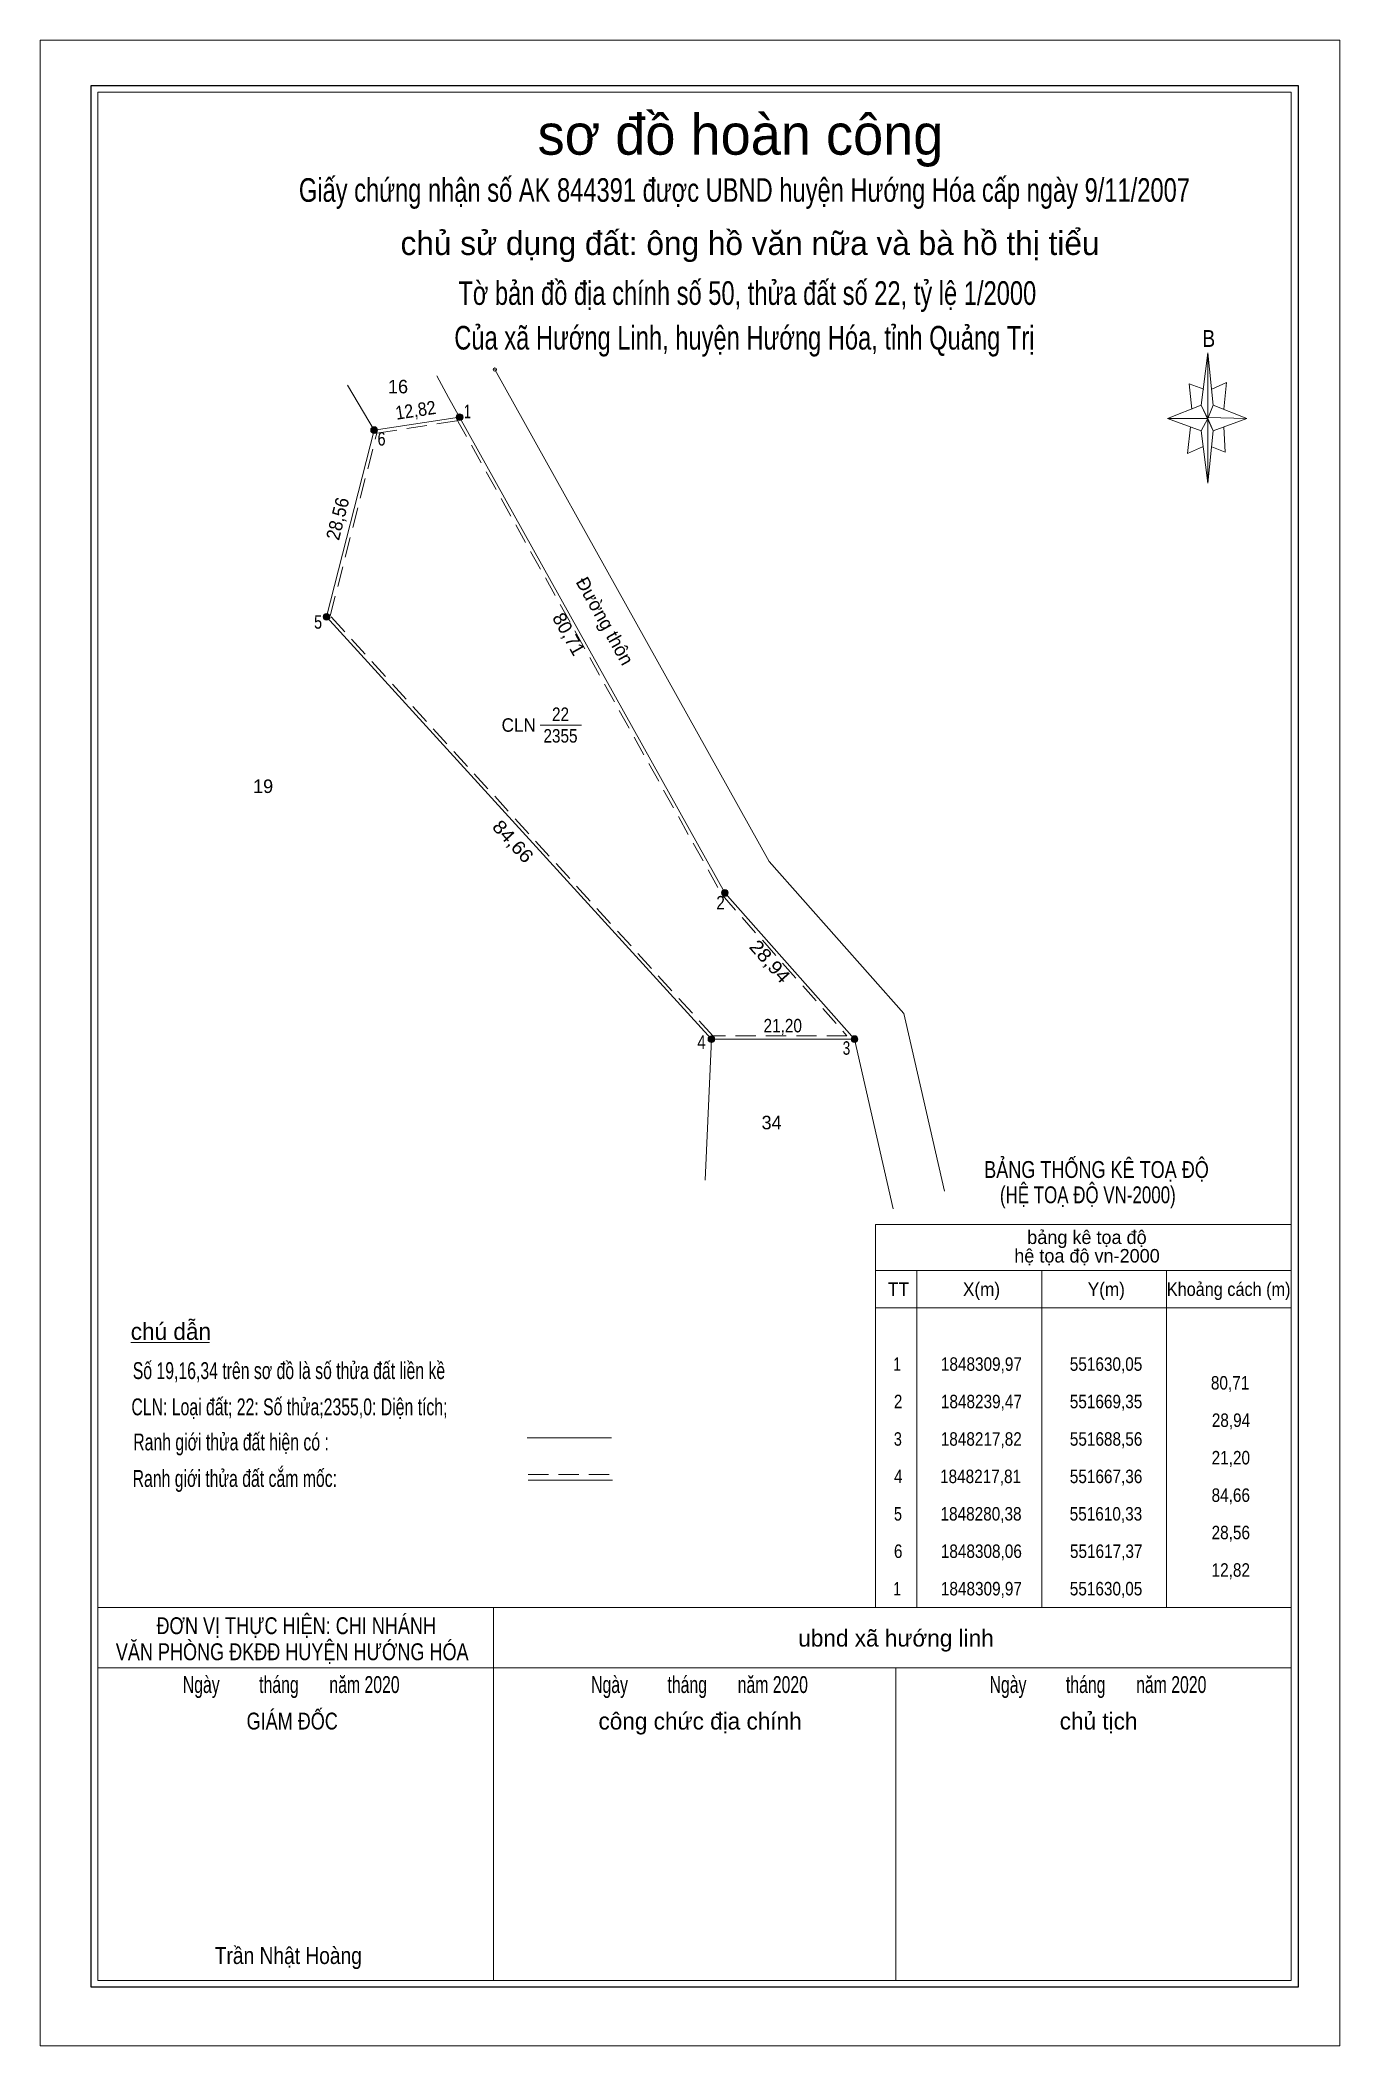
# Model space of a CAD drawing. Header units: metres. Extents: x 551568 to 551760, y 1848069 to 1848366.
import ezdxf
from ezdxf.enums import TextEntityAlignment as Align

# ---------------------------------------------------------------- set-up
doc = ezdxf.new("R2010")
doc.units = ezdxf.units.M
doc.header["$PDMODE"] = 32
doc.header["$PDSIZE"] = 0.5
doc.linetypes.add('MEDIUM_DASHED', pattern=[4.5, 3, -1.5])
for name, color, linetype, lineweight in [('1', 7, 'Continuous', 13), ('10', 7, 'Continuous', 13), ('13', 7, 'Continuous', 13), ('59', 7, 'Continuous', 13), ('6', 7, 'Continuous', 13)]:
    doc.layers.add(name, color=color, linetype=linetype, lineweight=lineweight)
doc.layers.add('2', color=7, linetype='Continuous')
doc.layers.add('4', color=7, linetype='Continuous')

msp = doc.modelspace()

# ---------------------------------------------------------------- hatches: boundary and pattern name
at = {"layer": '6'}
for points in [[(551630.55, 1848309.97, 1), (551629.55, 1848309.97, 1)], [(551630.55, 1848309.97, 1), (551629.55, 1848309.97, 1)], [(551617.87, 1848308.06, 1), (551616.87, 1848308.06, 1)], [(551610.83, 1848280.38, 1), (551609.83, 1848280.38, 1)], [(551669.85, 1848239.47, 1), (551668.85, 1848239.47, 1)], [(551667.86, 1848217.81, 1), (551666.86, 1848217.81, 1)], [(551689.06, 1848217.82, 1), (551688.06, 1848217.82, 1)]]:
    msp.add_hatch(color=256, dxfattribs=at).paths.add_polyline_path(points)

# ---------------------------------------------------------------- linework, layer by layer
at = {"layer": '1'}
for p, q in [((551739.93, 1848311.73), (551740.93, 1848319.48)), ((551657.74, 1848276.73), (551635.28, 1848317.02)), ((551617.37, 1848308.06), (551613.42, 1848314.69)), ((551628.42, 1848312.9), (551626.67, 1848316.09)), ((551628.42, 1848312.9), (551630.05, 1848309.97)), ((551741.72, 1848311.73), (551746.69, 1848309.75)), ((551739.93, 1848307.96), (551734.96, 1848309.75)), ((551741.72, 1848307.96), (551740.93, 1848300.21)), ((551743.31, 1848308.55), (551743.51, 1848304.78)), ((551743.51, 1848304.78), (551741.52, 1848305.57)), ((551666.45, 1848196.93), (551667.36, 1848217.81)), ((551688.56, 1848217.82), (551694.3, 1848192.65))]:
    msp.add_line(p, q, dxfattribs=at)
for points in [[(551567.88, 1848365.84), (551760.5, 1848365.84), (551760.5, 1848068.63), (551567.88, 1848068.63)], [(551576.43, 1848358.13), (551753.3, 1848358.13), (551753.3, 1848078.31), (551576.43, 1848078.31)], [(551740.93, 1848319.48), (551741.72, 1848311.73), (551740.93, 1848309.75)], [(551740.93, 1848309.75), (551734.96, 1848309.75), (551739.93, 1848311.73), (551741.72, 1848307.96), (551746.69, 1848309.75), (551740.93, 1848309.94)], [(551740.93, 1848309.75), (551740.93, 1848300.21), (551739.93, 1848307.96)]]:
    msp.add_lwpolyline(points, close=True, dxfattribs=at)
at = {"layer": '1', "lineweight": 25}
msp.add_lwpolyline([(551575.43, 1848359.13), (551754.3, 1848359.13), (551754.3, 1848077.31), (551575.43, 1848077.31)], close=True, dxfattribs=at)
at = {"layer": '1'}
for points in [[(551740.33, 1848314.12), (551738.14, 1848314.91), (551738.54, 1848311.14)], [(551741.52, 1848314.12), (551743.71, 1848315.11), (551743.31, 1848311.14)], [(551740.93, 1848309.75), (551739.93, 1848311.73), (551734.96, 1848309.75)], [(551738.34, 1848308.55), (551737.94, 1848304.58), (551740.13, 1848305.57)], [(551740.93, 1848309.75), (551741.72, 1848307.96), (551746.69, 1848309.75)], [(551701.91, 1848195.27), (551696.19, 1848220.33), (551695.9, 1848221.59), (551675.92, 1848244.12), (551657.74, 1848276.73)]]:
    msp.add_lwpolyline(points, dxfattribs=at)
at = {"layer": '1', "linetype": 'MEDIUM_DASHED'}
msp.add_lwpolyline([(551629.61, 1848309.73), (551668.94, 1848239.18), (551687.45, 1848218.32), (551667.58, 1848218.31), (551610.88, 1848280.52), (551617.77, 1848307.62), (551630.12, 1848309.48)], dxfattribs=at)
at = {"layer": '1'}
msp.add_point((551635.28, 1848317.02), dxfattribs=at)
at = {"layer": '10'}
msp.add_lwpolyline([(551630.05, 1848309.97), (551669.35, 1848239.47), (551688.56, 1848217.82), (551667.36, 1848217.81), (551610.33, 1848280.38), (551617.37, 1848308.06)], close=True, dxfattribs=at)
at = {"layer": '13'}
msp.add_line((551641.97, 1848264.35), (551648.09, 1848264.35), dxfattribs=at)
at = {"layer": '59'}
for p, q in [((551691.67, 1848190.36), (551753.3, 1848190.36)), ((551691.67, 1848190.36), (551691.67, 1848133.61)), ((551753.3, 1848190.36), (551753.3, 1848133.61)), ((551691.67, 1848183.52), (551753.3, 1848183.52)), ((551697.83, 1848183.52), (551697.83, 1848133.61)), ((551716.32, 1848183.52), (551716.32, 1848133.61)), ((551734.81, 1848183.52), (551734.81, 1848133.61)), ((551691.67, 1848177.98), (551753.3, 1848177.98)), ((551691.67, 1848133.61), (551753.3, 1848133.61))]:
    msp.add_line(p, q, dxfattribs=at)
at = {"layer": '6'}
for p, q in [((551581.32, 1848172.85), (551593, 1848172.85)), ((551640.08, 1848158.71), (551652.57, 1848158.71)), ((551640.2, 1848152.44), (551652.69, 1848152.44)), ((551576.43, 1848133.61), (551753.3, 1848133.61)), ((551635.05, 1848078.31), (551635.05, 1848133.61)), ((551576.43, 1848124.67), (551753.3, 1848124.67)), ((551694.67, 1848078.31), (551694.67, 1848124.67))]:
    msp.add_line(p, q, dxfattribs=at)
at = {"layer": '6', "linetype": 'MEDIUM_DASHED'}
msp.add_line((551640.2, 1848153.28), (551652.77, 1848153.28), dxfattribs=at)
at = {"layer": '6'}
for centre in [(551630.05, 1848309.97), (551630.05, 1848309.97), (551617.37, 1848308.06), (551610.33, 1848280.38), (551669.35, 1848239.47), (551667.36, 1848217.81), (551688.56, 1848217.82)]:
    msp.add_circle(centre, 0.5, dxfattribs=at)

# ---------------------------------------------------------------- texts
at = {"layer": '1'}
for s, height, p in [('sơ đồ hoàn công', 6, (551671.675, 1848348.86)), ('chủ sử dụng đất: ông hồ văn nữa và bà hồ thị tiểu', 3.5, (551673.085, 1848334))]:
    msp.add_text(s, height=height, dxfattribs=at).set_placement(p, align=Align.CENTER)
for s, height, width, p in [('Giấy chứng nhận số AK 844391 được UBND huyện Hướng Hóa cấp ngày 9/11/2007', 3.5, 0.75, (551672.255, 1848341.88)), ('Tờ bản đồ địa chính số 50, thửa đất số 22, tỷ lệ 1/2000', 3.5, 0.75, (551672.68, 1848326.61)), ('Của xã Hướng Linh, huyện Hướng Hóa, tỉnh Quảng Trị', 3.5, 0.75, (551672.25, 1848319.99)), ('B', 2.5, 0.85, (551741.07, 1848320.38))]:
    msp.add_text(s, height=height, dxfattribs=dict(at, width=width)).set_placement(p, align=Align.CENTER)
for s, width, p in [('BẢNG THỐNG KÊ TOẠ ĐỘ ', 0.8, (551707.79, 1848197.24)), ('(HỆ TOẠ ĐỘ VN-2000)', 0.75, (551710.12, 1848193.49))]:
    msp.add_text(s, height=2.5, dxfattribs=dict(at, width=width)).set_placement(p)
at = {"layer": '10'}
for s, rotation, width, p in [('12,82', 8.566, 0.9, (551623.676, 1848310.026)), ('28,56', 75.73, 0.95, (551612.939, 1848294.684)), ('84,66', 312.348, 1.1, (551637.222, 1848246.429)), ('28,94', 311.583, 1.1, (551675.281, 1848228.659)), ('21,20', 0.027, 0.85, (551677.935, 1848218.811))]:
    msp.add_text(s, height=2, rotation=rotation, dxfattribs=dict(at, width=width)).set_placement(p, align=Align.CENTER)
for s, p in [('Đường thôn', (551650.699, 1848279.282)), ('80,71', (551645.338, 1848277.342))]:
    msp.add_text(s, height=2, rotation=299.137, dxfattribs=at).set_placement(p, align=Align.CENTER)
at = {"layer": '13'}
for s, p in [('16', (551619.43, 1848313.5)), ('19', (551599.44, 1848254.28)), ('34', (551674.8, 1848204.45))]:
    msp.add_text(s, height=2, dxfattribs=at).set_placement(p)
at = {"layer": '13', "width": 0.85}
msp.add_text('22', height=2, dxfattribs=at).set_placement((551645.005, 1848264.95), align=Align.CENTER)
at = {"layer": '2', "width": 0.95}
msp.add_text('CLN', height=2, dxfattribs=at).set_placement((551641.35, 1848263.35), align=Align.RIGHT)
at = {"layer": '4', "width": 0.85}
msp.add_text('2355', height=2, dxfattribs=at).set_placement((551644.995, 1848261.75), align=Align.CENTER)
at = {"layer": '59'}
for s, p in [('bảng kê tọa độ', (551723.015, 1848187.45)), ('hệ tọa độ vn-2000', (551723.025, 1848184.71))]:
    msp.add_text(s, height=2, dxfattribs=at).set_placement(p, align=Align.CENTER)
for s, width, p in [(' TT', 0.95, (551694.735, 1848179.75)), (' X(m)', 0.95, (551707.04, 1848179.75)), (' Y(m)', 0.95, (551725.535, 1848179.75)), ('Khoảng cách (m)', 0.9, (551744.015, 1848179.75)), (' 1848309,97', 0.85, (551707.06, 1848168.66)), (' 551630,05', 0.85, (551725.53, 1848168.66)), (' 1', 0.75, (551694.61, 1848168.66)), (' 80,71', 0.85, (551743.91, 1848165.88)), (' 2', 0.85, (551694.715, 1848163.11)), (' 1848239,47', 0.85, (551707.06, 1848163.11)), (' 551669,35', 0.85, (551725.53, 1848163.11)), (' 28,94', 0.85, (551744.045, 1848160.34)), (' 3', 0.8, (551694.695, 1848157.56)), (' 1848217,82', 0.85, (551707.04, 1848157.56)), (' 551688,56', 0.85, (551725.535, 1848157.56)), (' 21,20', 0.85, (551744.025, 1848154.79)), (' 4', 0.85, (551694.74, 1848152.02)), (' 1848217,81', 0.85, (551706.935, 1848152.02)), (' 551667,36', 0.85, (551725.535, 1848152.02)), (' 84,66', 0.85, (551744.015, 1848149.24)), (' 5', 0.8, (551694.71, 1848146.47)), (' 1848280,38', 0.85, (551707.005, 1848146.47)), (' 551610,33', 0.85, (551725.515, 1848146.47)), (' 28,56', 0.85, (551744.015, 1848143.7)), (' 6', 0.85, (551694.725, 1848140.93)), (' 1848308,06', 0.85, (551707.05, 1848140.93)), (' 551617,37', 0.85, (551725.555, 1848140.93)), (' 12,82', 0.85, (551744.015, 1848138.15)), (' 1', 0.75, (551694.61, 1848135.38)), (' 1848309,97', 0.85, (551707.06, 1848135.38)), (' 551630,05', 0.85, (551725.53, 1848135.38))]:
    msp.add_text(s, height=2, dxfattribs=dict(at, width=width)).set_placement(p, align=Align.CENTER)
at = {"layer": '6'}
for s, height, width, p in [('1', 2, 0.7, (551631.21, 1848309.82)), ('6', 2, 0.8, (551618.475, 1848305.76)), ('5', 2, 0.8, (551609.075, 1848278.63)), ('2', 2, 0.85, (551668.72, 1848237.02)), ('4', 2, 0.85, (551665.89, 1848216.37)), ('3', 2, 0.75, (551687.375, 1848215.49)), ('ĐƠN VỊ THỰC HIỆN: CHI NHÁNH', 2.5, 0.8, (551605.835, 1848129.64)), ('VĂN PHÒNG ĐKĐĐ HUYỆN HƯỚNG HÓA', 2.5, 0.8, (551605.24, 1848125.78)), ('Ngày         tháng       năm 2020', 2.5, 0.7, (551605.09, 1848120.92)), ('Ngày         tháng       năm 2020', 2.5, 0.7, (551665.6, 1848120.92)), ('Ngày         tháng       năm 2020', 2.5, 0.7, (551724.65, 1848120.92)), ('GIÁM ĐỐC', 2.5, 0.8, (551605.24, 1848115.51)), ('Trần Nhật Hoàng', 2.5, 0.85, (551604.665, 1848080.76))]:
    msp.add_text(s, height=height, dxfattribs=dict(at, width=width)).set_placement(p, align=Align.CENTER)
msp.add_text('chú dẫn', height=2.5, dxfattribs=at).set_placement((551581.31, 1848173.25))
at = {"layer": '6', "width": 0.7}
for s, p in [('Số 19,16,34 trên sơ đồ là số thửa đất liền kề', (551581.61, 1848167.44)), ('CLN: Loại đất; 22: Số thửa;2355,0: Diện tích;', (551581.41, 1848162.07)), ('Ranh giới thửa đất hiện có :', (551581.68, 1848156.87)), ('Ranh giới thửa đất cắm mốc:', (551581.59, 1848151.46))]:
    msp.add_text(s, height=2.5, dxfattribs=at).set_placement(p)
at = {"layer": '6'}
for s, p in [('ubnd xã hướng linh', (551694.72, 1848127.8)), ('công chức địa chính', (551665.685, 1848115.51)), ('chủ tịch', (551724.74, 1848115.51))]:
    msp.add_text(s, height=2.5, dxfattribs=at).set_placement(p, align=Align.CENTER)

doc.saveas('drawing.dxf')
